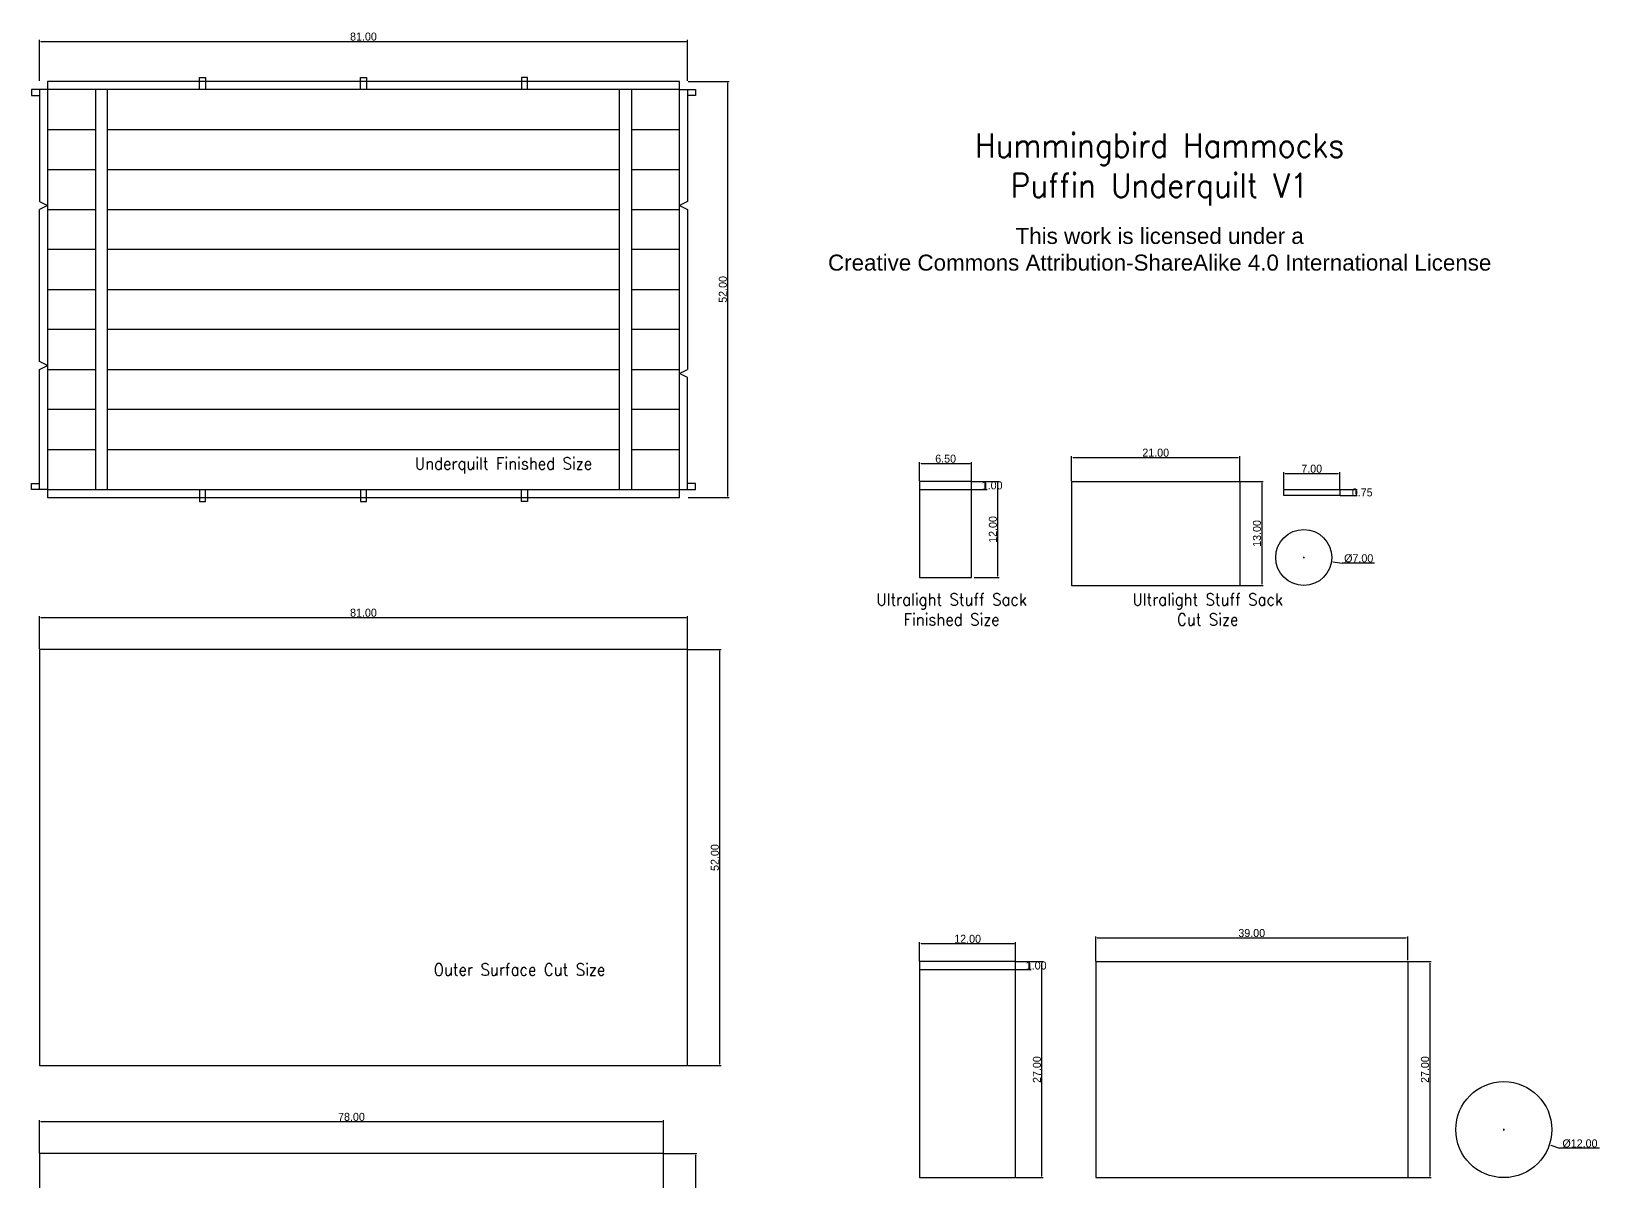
# Model space of a CAD drawing. Extents: x 19 to 222, y -146 to 117.
# Drawn here: x 19 to 215, y -26.5 to 117.2 of the extents above; entities that cross this region are included whole.
import ezdxf

# ---------------------------------------------------------------- set-up
doc = ezdxf.new("R2010")
doc.units = 0
doc.layers.get('0').update_dxf_attribs({"true_color": 0xffffff})
doc.layers.get('Defpoints').update_dxf_attribs({"true_color": 0xffffff})
for name, color, linetype, true_color in [('CutSize', 1, 'Continuous', 0xff0000), ('Dimensions', 30, 'Continuous', 0xff7f00), ('FinishedUnderquilt', 5, 'Continuous', 0x0000ff), ('Labels', 4, 'Continuous', 0x00ffff), ('MeshStorageBag', 6, 'Continuous', 0xff00ff), ('UltralightStuffSack', 3, 'Continuous', 0x00ff00)]:
    doc.layers.add(name, color=color, linetype=linetype, true_color=true_color)
doc.styles.add('QCADDimTextStyle', font='txt')
doc.styles.add('textstyle25', font='Standard')
doc.styles.add('textstyle26', font='Standard')
doc.styles.add('textstyle28', font='Standard')
doc.styles.add('textstyle29', font='Standard')
doc.styles.add('textstyle31', font='Standard')
doc.styles.add('textstyle34', font='Standard')
doc.dimstyles.new('QCADDimStyle', dxfattribs={"dimtxt": 1, "dimasz": 0.18, "dimexe": 0.18, "dimexo": 0.0625, "dimgap": 0.09, "dimtad": 1, "dimtoh": 1, "dimdec": 4, "dimzin": 0, "dimdsep": 46, "dimtxsty": 'QCADDimTextStyle', "dimcen": 0.09, "dimadec": 0, "dimazin": 0, "dimtfac": 1, "dimtdec": 4, "dimtofl": 0, "dimtmove": 0, "dimatfit": 3, "dimfxl": 1, "dimtolj": 1, "dimtzin": 0, "dimarcsym": 0})

# ---------------------------------------------------------------- blocks, each defined once
blk = doc.blocks.new('*D3')
at = {"layer": 'Defpoints', "color": 0}
for p in [(101, 116), (20, 111), (101, 111)]:
    blk.add_point(p, dxfattribs=at)
at = {"layer": 'Dimensions', "color": 0, "lineweight": -2}
for p, q in [((20, 111.0625), (20, 116.18)), ((20.18, 116), (100.82, 116)), ((101, 111.0625), (101, 116.18))]:
    blk.add_line(p, q, dxfattribs=at)
at = {"layer": 'Dimensions', "color": 0}
for points in [[(20.18, 116.03), (20.18, 115.97), (20, 116)], [(100.82, 115.97), (100.82, 116.03), (101, 116)]]:
    blk.add_solid(points, dxfattribs=at)
at = {"layer": 'Dimensions', "color": 0, "insert": (60.5, 116.59), "char_height": 1, "attachment_point": 5, "style": 'QCADDimTextStyle'}
blk.add_mtext('\\A1;81.00', dxfattribs=at)
blk = doc.blocks.new('*D4')
at = {"layer": 'Defpoints', "color": 0}
for p in [(142, 3.25), (130, 1), (142, 1)]:
    blk.add_point(p, dxfattribs=at)
at = {"layer": 'Dimensions', "color": 0, "lineweight": -2}
for p, q in [((130, 1.0625), (130, 3.43)), ((130.18, 3.25), (141.82, 3.25)), ((142, 1.0625), (142, 3.43))]:
    blk.add_line(p, q, dxfattribs=at)
at = {"layer": 'Dimensions', "color": 0}
for points in [[(130.18, 3.28), (130.18, 3.22), (130, 3.25)], [(141.82, 3.22), (141.82, 3.28), (142, 3.25)]]:
    blk.add_solid(points, dxfattribs=at)
at = {"layer": 'Dimensions', "color": 0, "insert": (136, 3.84), "char_height": 1, "attachment_point": 5, "style": 'QCADDimTextStyle'}
blk.add_mtext('\\A1;12.00', dxfattribs=at)
blk = doc.blocks.new('*D5')
at = {"layer": 'Defpoints', "color": 0}
for p in [(136.5, 63.25), (130, 61), (136.5, 61)]:
    blk.add_point(p, dxfattribs=at)
at = {"layer": 'Dimensions', "color": 0, "lineweight": -2}
for p, q in [((130, 61.0625), (130, 63.43)), ((130.18, 63.25), (136.32, 63.25)), ((136.5, 61.0625), (136.5, 63.43))]:
    blk.add_line(p, q, dxfattribs=at)
at = {"layer": 'Dimensions', "color": 0}
for points in [[(130.18, 63.28), (130.18, 63.22), (130, 63.25)], [(136.32, 63.22), (136.32, 63.28), (136.5, 63.25)]]:
    blk.add_solid(points, dxfattribs=at)
at = {"layer": 'Dimensions', "color": 0, "insert": (133.25, 63.84), "char_height": 1, "attachment_point": 5, "style": 'QCADDimTextStyle'}
blk.add_mtext('\\A1;6.50', dxfattribs=at)
blk = doc.blocks.new('*D7')
at = {"layer": 'Defpoints', "color": 0}
for p in [(101, 111), (101, 59), (106, 59)]:
    blk.add_point(p, dxfattribs=at)
at = {"layer": 'Dimensions', "color": 0, "lineweight": -2}
for p, q in [((101.0625, 111), (106.18, 111)), ((106, 110.82), (106, 59.18)), ((101.0625, 59), (106.18, 59))]:
    blk.add_line(p, q, dxfattribs=at)
at = {"layer": 'Dimensions', "color": 0}
for points in [[(106.03, 110.82), (105.97, 110.82), (106, 111)], [(105.97, 59.18), (106.03, 59.18), (106, 59)]]:
    blk.add_solid(points, dxfattribs=at)
at = {"layer": 'Dimensions', "color": 0, "insert": (105.41, 85), "char_height": 1, "attachment_point": 5, "rotation": 90, "style": 'QCADDimTextStyle'}
blk.add_mtext('\\A1;52.00', dxfattribs=at)
blk = doc.blocks.new('*D8')
at = {"layer": 'Defpoints', "color": 0}
for p in [(142, 1), (142, 0), (143.75, 0)]:
    blk.add_point(p, dxfattribs=at)
at = {"layer": 'Dimensions', "color": 0, "lineweight": -2}
for p, q in [((142.0625, 1), (143.93, 1)), ((143.75, 0.82), (143.75, 0.18)), ((142.0625, 0), (143.93, 0))]:
    blk.add_line(p, q, dxfattribs=at)
at = {"layer": 'Dimensions', "color": 0}
for points in [[(143.78, 0.82), (143.72, 0.82), (143.75, 1)], [(143.72, 0.18), (143.78, 0.18), (143.75, 0)]]:
    blk.add_solid(points, dxfattribs=at)
at = {"layer": 'Dimensions', "color": 0, "insert": (144.565, 0.5), "char_height": 1, "attachment_point": 5, "style": 'QCADDimTextStyle'}
blk.add_mtext('\\A1;1.00', dxfattribs=at)
blk = doc.blocks.new('*D9')
at = {"layer": 'Defpoints', "color": 0}
for p in [(136.49625, 61), (136.49625, 60), (138.24625, 60)]:
    blk.add_point(p, dxfattribs=at)
at = {"layer": 'Dimensions', "color": 0, "lineweight": -2}
for p, q in [((136.55875, 61), (138.42625, 61)), ((138.24625, 60.82), (138.24625, 60.18)), ((136.55875, 60), (138.42625, 60))]:
    blk.add_line(p, q, dxfattribs=at)
at = {"layer": 'Dimensions', "color": 0}
for points in [[(138.27625, 60.82), (138.21625, 60.82), (138.24625, 61)], [(138.21625, 60.18), (138.27625, 60.18), (138.24625, 60)]]:
    blk.add_solid(points, dxfattribs=at)
at = {"layer": 'Dimensions', "color": 0, "insert": (139.06125, 60.5), "char_height": 1, "attachment_point": 5, "style": 'QCADDimTextStyle'}
blk.add_mtext('\\A1;1.00', dxfattribs=at)
blk = doc.blocks.new('*D11')
at = {"layer": 'Defpoints', "color": 0}
for p in [(142, 1), (142, -26), (145.25, -26)]:
    blk.add_point(p, dxfattribs=at)
at = {"layer": 'Dimensions', "color": 0, "lineweight": -2}
for p, q in [((142.0625, 1), (145.43, 1)), ((145.25, 0.82), (145.25, -25.82)), ((142.0625, -26), (145.43, -26))]:
    blk.add_line(p, q, dxfattribs=at)
at = {"layer": 'Dimensions', "color": 0}
for points in [[(145.28, 0.82), (145.22, 0.82), (145.25, 1)], [(145.22, -25.82), (145.28, -25.82), (145.25, -26)]]:
    blk.add_solid(points, dxfattribs=at)
at = {"layer": 'Dimensions', "color": 0, "insert": (144.66, -12.5), "char_height": 1, "attachment_point": 5, "rotation": 90, "style": 'QCADDimTextStyle'}
blk.add_mtext('\\A1;27.00', dxfattribs=at)
blk = doc.blocks.new('*D12')
at = {"layer": 'Defpoints', "color": 0}
for p in [(136.49625, 61), (136.74625, 49), (139.74625, 49)]:
    blk.add_point(p, dxfattribs=at)
at = {"layer": 'Dimensions', "color": 0, "lineweight": -2}
for p, q in [((136.55875, 61), (139.92625, 61)), ((139.74625, 60.82), (139.74625, 49.18)), ((136.80875, 49), (139.92625, 49))]:
    blk.add_line(p, q, dxfattribs=at)
at = {"layer": 'Dimensions', "color": 0}
for points in [[(139.77625, 60.82), (139.71625, 60.82), (139.74625, 61)], [(139.71625, 49.18), (139.77625, 49.18), (139.74625, 49)]]:
    blk.add_solid(points, dxfattribs=at)
at = {"layer": 'Dimensions', "color": 0, "insert": (139.15625, 55), "char_height": 1, "attachment_point": 5, "rotation": 90, "style": 'QCADDimTextStyle'}
blk.add_mtext('\\A1;12.00', dxfattribs=at)
blk = doc.blocks.new('*D15')
at = {"layer": 'Defpoints', "color": 0}
for p in [(191, 3.97), (152, 1), (191, 1.1)]:
    blk.add_point(p, dxfattribs=at)
at = {"layer": 'Dimensions', "color": 0, "lineweight": -2}
for p, q in [((152, 1.0625), (152, 4.15)), ((152.18, 3.97), (190.82, 3.97)), ((191, 1.1625), (191, 4.15))]:
    blk.add_line(p, q, dxfattribs=at)
at = {"layer": 'Dimensions', "color": 0}
for points in [[(152.18, 4), (152.18, 3.94), (152, 3.97)], [(190.82, 3.94), (190.82, 4), (191, 3.97)]]:
    blk.add_solid(points, dxfattribs=at)
at = {"layer": 'Dimensions', "color": 0, "insert": (171.5, 4.56), "char_height": 1, "attachment_point": 5, "style": 'QCADDimTextStyle'}
blk.add_mtext('\\A1;39.00', dxfattribs=at)
blk = doc.blocks.new('*D16')
at = {"layer": 'Defpoints', "color": 0}
for p in [(170, 64), (149, 61), (170, 61)]:
    blk.add_point(p, dxfattribs=at)
at = {"layer": 'Dimensions', "color": 0, "lineweight": -2}
for p, q in [((149, 61.0625), (149, 64.18)), ((149.18, 64), (169.82, 64)), ((170, 61.0625), (170, 64.18))]:
    blk.add_line(p, q, dxfattribs=at)
at = {"layer": 'Dimensions', "color": 0}
for points in [[(149.18, 64.03), (149.18, 63.97), (149, 64)], [(169.82, 63.97), (169.82, 64.03), (170, 64)]]:
    blk.add_solid(points, dxfattribs=at)
at = {"layer": 'Dimensions', "color": 0, "insert": (159.5, 64.59), "char_height": 1, "attachment_point": 5, "style": 'QCADDimTextStyle'}
blk.add_mtext('\\A1;21.00', dxfattribs=at)
blk = doc.blocks.new('*D17')
at = {"layer": 'Defpoints', "color": 0}
for p in [(191, 1), (191, -26), (193.75, -26)]:
    blk.add_point(p, dxfattribs=at)
at = {"layer": 'Dimensions', "color": 0, "lineweight": -2}
for p, q in [((191.0625, 1), (193.93, 1)), ((193.75, 0.82), (193.75, -25.82)), ((191.0625, -26), (193.93, -26))]:
    blk.add_line(p, q, dxfattribs=at)
at = {"layer": 'Dimensions', "color": 0}
for points in [[(193.78, 0.82), (193.72, 0.82), (193.75, 1)], [(193.72, -25.82), (193.78, -25.82), (193.75, -26)]]:
    blk.add_solid(points, dxfattribs=at)
at = {"layer": 'Dimensions', "color": 0, "insert": (193.16, -12.5), "char_height": 1, "attachment_point": 5, "rotation": 90, "style": 'QCADDimTextStyle'}
blk.add_mtext('\\A1;27.00', dxfattribs=at)
blk = doc.blocks.new('*D18')
at = {"layer": 'Defpoints', "color": 0}
for p in [(170, 61), (170, 48), (172.75, 48)]:
    blk.add_point(p, dxfattribs=at)
at = {"layer": 'Dimensions', "color": 0, "lineweight": -2}
for p, q in [((170.0625, 61), (172.93, 61)), ((172.75, 60.82), (172.75, 48.18)), ((170.0625, 48), (172.93, 48))]:
    blk.add_line(p, q, dxfattribs=at)
at = {"layer": 'Dimensions', "color": 0}
for points in [[(172.78, 60.82), (172.72, 60.82), (172.75, 61)], [(172.72, 48.18), (172.78, 48.18), (172.75, 48)]]:
    blk.add_solid(points, dxfattribs=at)
at = {"layer": 'Dimensions', "color": 0, "insert": (172.16, 54.5), "char_height": 1, "attachment_point": 5, "rotation": 90, "style": 'QCADDimTextStyle'}
blk.add_mtext('\\A1;13.00', dxfattribs=at)
blk = doc.blocks.new('*D21')
at = {"layer": 'Defpoints', "color": 0}
for p in [(174.54, 52.01), (181.46, 50.99)]:
    blk.add_point(p, dxfattribs=at)
at = {"layer": 'Dimensions', "color": 0}
for p, q in [((177.91, 51.5), (178.09, 51.5)), ((178, 51.41), (178, 51.59))]:
    blk.add_line(p, q, dxfattribs=at)
at = {"layer": 'Dimensions', "color": 0, "lineweight": -2}
for p in [(181.64, 50.96), (186.85, 50.79)]:
    blk.add_line(p, (182.81, 50.79), dxfattribs=at)
at = {"layer": 'Dimensions', "color": 0}
blk.add_solid([(181.64, 50.99), (181.64, 50.93), (181.46, 50.99)], dxfattribs=at)
at = {"layer": 'Dimensions', "color": 0, "insert": (184.87, 51.38), "char_height": 1, "attachment_point": 5, "style": 'QCADDimTextStyle'}
blk.add_mtext('\\A1;%%c7.00', dxfattribs=at)
blk = doc.blocks.new('*D22')
at = {"layer": 'Defpoints', "color": 0}
for p in [(182.49625, 62), (175.49625, 60), (182.49625, 60)]:
    blk.add_point(p, dxfattribs=at)
at = {"layer": 'Dimensions', "color": 0, "lineweight": -2}
for p, q in [((175.49625, 60.0625), (175.49625, 62.18)), ((175.67625, 62), (182.31625, 62)), ((182.49625, 60.0625), (182.49625, 62.18))]:
    blk.add_line(p, q, dxfattribs=at)
at = {"layer": 'Dimensions', "color": 0}
for points in [[(175.67625, 62.03), (175.67625, 61.97), (175.49625, 62)], [(182.31625, 61.97), (182.31625, 62.03), (182.49625, 62)]]:
    blk.add_solid(points, dxfattribs=at)
at = {"layer": 'Dimensions', "color": 0, "insert": (178.99625, 62.59), "char_height": 1, "attachment_point": 5, "style": 'QCADDimTextStyle'}
blk.add_mtext('\\A1;7.00', dxfattribs=at)
blk = doc.blocks.new('*D25')
at = {"layer": 'Defpoints', "color": 0}
for p in [(182.49625, 60), (182.49625, 59.25), (184.49625, 59.25)]:
    blk.add_point(p, dxfattribs=at)
at = {"layer": 'Dimensions', "color": 0, "lineweight": -2}
for p, q in [((182.55875, 60), (184.67625, 60)), ((182.55875, 59.25), (184.67625, 59.25)), ((184.49625, 59.82), (184.49625, 59.43))]:
    blk.add_line(p, q, dxfattribs=at)
at = {"layer": 'Dimensions', "color": 0}
for points in [[(184.52625, 59.82), (184.46625, 59.82), (184.49625, 60)], [(184.46625, 59.43), (184.52625, 59.43), (184.49625, 59.25)]]:
    blk.add_solid(points, dxfattribs=at)
at = {"layer": 'Dimensions', "color": 0, "insert": (185.31125, 59.625), "char_height": 1, "attachment_point": 5, "style": 'QCADDimTextStyle'}
blk.add_mtext('\\A1;0.75', dxfattribs=at)
blk = doc.blocks.new('*D33')
at = {"layer": 'Defpoints', "color": 0}
for p in [(197.31, -18.1), (208.69, -21.9)]:
    blk.add_point(p, dxfattribs=at)
at = {"layer": 'Dimensions', "color": 0}
for p, q in [((202.91, -20), (203.09, -20)), ((203, -20.09), (203, -19.91))]:
    blk.add_line(p, q, dxfattribs=at)
at = {"layer": 'Dimensions', "color": 0, "lineweight": -2}
for p in [(208.86, -21.95), (214.98, -22.33)]:
    blk.add_line(p, (209.98, -22.33), dxfattribs=at)
at = {"layer": 'Dimensions', "color": 0}
blk.add_solid([(208.87, -21.93), (208.85, -21.98), (208.69, -21.9)], dxfattribs=at)
at = {"layer": 'Dimensions', "color": 0, "insert": (212.52, -21.74), "char_height": 1, "attachment_point": 5, "style": 'QCADDimTextStyle'}
blk.add_mtext('\\A1;%%c12.00', dxfattribs=at)
blk = doc.blocks.new('*D34')
at = {"layer": 'Defpoints', "color": 0}
for p in [(101, 44), (20, 40), (101, 40)]:
    blk.add_point(p, dxfattribs=at)
at = {"layer": 'Dimensions', "color": 0, "lineweight": -2}
for p, q in [((20, 40.0625), (20, 44.18)), ((20.18, 44), (100.82, 44)), ((101, 40.0625), (101, 44.18))]:
    blk.add_line(p, q, dxfattribs=at)
at = {"layer": 'Dimensions', "color": 0}
for points in [[(20.18, 44.03), (20.18, 43.97), (20, 44)], [(100.82, 43.97), (100.82, 44.03), (101, 44)]]:
    blk.add_solid(points, dxfattribs=at)
at = {"layer": 'Dimensions', "color": 0, "insert": (60.5, 44.59), "char_height": 1, "attachment_point": 5, "style": 'QCADDimTextStyle'}
blk.add_mtext('\\A1;81.00', dxfattribs=at)
blk = doc.blocks.new('*D35')
at = {"layer": 'Defpoints', "color": 0}
for p in [(101, 40), (101, -12), (105, -12)]:
    blk.add_point(p, dxfattribs=at)
at = {"layer": 'Dimensions', "color": 0, "lineweight": -2}
for p, q in [((101.0625, 40), (105.18, 40)), ((105, 39.82), (105, -11.82)), ((101.0625, -12), (105.18, -12))]:
    blk.add_line(p, q, dxfattribs=at)
at = {"layer": 'Dimensions', "color": 0}
for points in [[(105.03, 39.82), (104.97, 39.82), (105, 40)], [(104.97, -11.82), (105.03, -11.82), (105, -12)]]:
    blk.add_solid(points, dxfattribs=at)
at = {"layer": 'Dimensions', "color": 0, "insert": (104.41, 14), "char_height": 1, "attachment_point": 5, "rotation": 90, "style": 'QCADDimTextStyle'}
blk.add_mtext('\\A1;52.00', dxfattribs=at)
blk = doc.blocks.new('*D36')
at = {"layer": 'Defpoints', "color": 0}
for p in [(98, -19), (20, -23), (98, -23)]:
    blk.add_point(p, dxfattribs=at)
at = {"layer": 'Dimensions', "color": 0, "lineweight": -2}
for p, q in [((20, -22.9375), (20, -18.82)), ((20.18, -19), (97.82, -19)), ((98, -22.9375), (98, -18.82))]:
    blk.add_line(p, q, dxfattribs=at)
at = {"layer": 'Dimensions', "color": 0}
for points in [[(20.18, -18.97), (20.18, -19.03), (20, -19)], [(97.82, -19.03), (97.82, -18.97), (98, -19)]]:
    blk.add_solid(points, dxfattribs=at)
at = {"layer": 'Dimensions', "color": 0, "insert": (59, -18.41), "char_height": 1, "attachment_point": 5, "style": 'QCADDimTextStyle'}
blk.add_mtext('\\A1;78.00', dxfattribs=at)
blk = doc.blocks.new('*D37')
at = {"layer": 'Defpoints', "color": 0}
for p in [(98, -23), (98, -67), (102, -67)]:
    blk.add_point(p, dxfattribs=at)
at = {"layer": 'Dimensions', "color": 0, "lineweight": -2}
for p, q in [((98.0625, -23), (102.18, -23)), ((102, -23.18), (102, -66.82)), ((98.0625, -67), (102.18, -67))]:
    blk.add_line(p, q, dxfattribs=at)
at = {"layer": 'Dimensions', "color": 0}
for points in [[(102.03, -23.18), (101.97, -23.18), (102, -23)], [(101.97, -66.82), (102.03, -66.82), (102, -67)]]:
    blk.add_solid(points, dxfattribs=at)
at = {"layer": 'Dimensions', "color": 0, "insert": (101.41, -45), "char_height": 1, "attachment_point": 5, "rotation": 90, "style": 'QCADDimTextStyle'}
blk.add_mtext('\\A1;44.00', dxfattribs=at)

msp = doc.modelspace()

# ---------------------------------------------------------------- linework, layer by layer
at = {"layer": 'CutSize', "color": 7, "true_color": 0xffffff}
for p, q in [((101, 40), (20, 40)), ((20, 40), (20, -12)), ((101, -12), (101, 40)), ((20, -12), (101, -12)), ((98, -23), (20, -23)), ((20, -23), (20, -67)), ((98, -67), (98, -23))]:
    msp.add_line(p, q, dxfattribs=at)
at = {"layer": 'FinishedUnderquilt', "color": 7, "true_color": 0xffffff}
for p, q in [((20, 110), (19, 110)), ((19, 110), (19, 109.25)), ((21, 110), (20, 110)), ((20, 110), (20, 96)), ((100, 111), (21, 111)), ((21, 111), (21, 110)), ((100, 110), (21, 110)), ((21, 110), (21, 60)), ((27, 110), (27, 60)), ((28.5, 60), (28.5, 110)), ((40, 110), (40, 111.5)), ((40, 111.5), (40.75, 111.5)), ((40.75, 111.5), (40.75, 110)), ((60.125, 110), (60.125, 111.5)), ((60.125, 111.5), (60.875, 111.5)), ((60.875, 111.5), (60.875, 110)), ((81, 111.5), (80.25, 111.5)), ((80.25, 111.5), (80.25, 110)), ((81, 110), (81, 111.5)), ((92.5, 60), (92.5, 110)), ((94, 110), (94, 60)), ((100, 110), (100, 111)), ((100, 60), (100, 110)), ((100, 110), (101, 110)), ((101, 110), (101, 96)), ((101, 110), (102, 110)), ((102, 110), (102, 109.25)), ((19, 109.25), (20, 109.25)), ((102, 109.25), (101, 109.25)), ((21, 105), (27, 105)), ((28.5, 105), (92.5, 105)), ((94, 105), (100, 105)), ((21, 100), (27, 100)), ((28.5, 100), (92.5, 100)), ((94, 100), (100, 100)), ((20, 96), (21, 95.5)), ((21, 95.5), (20, 95)), ((20, 76), (20, 95)), ((21, 95), (27, 95)), ((28.5, 95), (92.5, 95)), ((94, 95), (100, 95)), ((101, 96), (100, 95.5)), ((100, 95.5), (101, 95)), ((101, 95), (101, 75)), ((27, 90), (21, 90)), ((92.5, 90), (28.5, 90)), ((100, 90), (94, 90)), ((21, 85), (27, 85)), ((28.5, 85), (92.5, 85)), ((94, 85), (100, 85)), ((27, 80), (21, 80)), ((92.5, 80), (28.5, 80)), ((100, 80), (94, 80)), ((21, 75.5), (20, 76)), ((20, 75), (21, 75.5)), ((20, 60), (20, 75)), ((21, 75), (27, 75)), ((28.5, 75), (92.5, 75)), ((94, 75), (100, 75)), ((100, 74.5), (101, 75)), ((101, 74), (100, 74.5)), ((101, 60), (101, 74)), ((27, 70), (21, 70)), ((92.5, 70), (28.5, 70)), ((100, 70), (94, 70)), ((21, 65), (27, 65)), ((28.5, 65), (92.5, 65)), ((94, 65), (100, 65)), ((19, 60), (19, 60.75)), ((19, 60.75), (20, 60.75)), ((20, 60), (19, 60)), ((21, 60), (20, 60)), ((21, 60), (100, 60)), ((21, 60), (21, 59)), ((21, 59), (100, 59)), ((40, 60), (40, 58.5)), ((40.75, 58.5), (40.75, 60)), ((60.125, 60), (60.125, 58.5)), ((60.875, 58.5), (60.875, 60)), ((80.25, 58.5), (80.25, 60)), ((81, 60), (81, 58.5)), ((100, 59), (100, 60)), ((100, 60), (101, 60)), ((102, 60.75), (101, 60.75)), ((101, 60), (102, 60)), ((102, 60), (102, 60.75)), ((40, 58.5), (40.75, 58.5)), ((60.125, 58.5), (60.875, 58.5)), ((81, 58.5), (80.25, 58.5))]:
    msp.add_line(p, q, dxfattribs=at)
at = {"layer": 'MeshStorageBag', "color": 7, "true_color": 0xffffff}
for p, q in [((142, 1), (130, 1)), ((130, 1), (130, 0)), ((130, 0), (142, 0)), ((130, 0), (130, -26)), ((142, 0), (142, 1)), ((142, -26), (142, 0)), ((152, 1), (191, 1)), ((152, 1), (152, -26)), ((191, 1), (191, -26)), ((130, -26), (142, -26)), ((152, -26), (191, -26))]:
    msp.add_line(p, q, dxfattribs=at)
msp.add_circle((203, -20), 6, dxfattribs=at)
at = {"layer": 'UltralightStuffSack', "color": 7, "true_color": 0xffffff}
for p, q in [((136.49625, 61), (130, 61)), ((130, 61), (130, 60)), ((136.49625, 60), (136.49625, 61)), ((149, 61), (170, 61)), ((149, 61), (149, 48)), ((170, 61), (170, 48)), ((130, 60), (136.49625, 60)), ((130, 60), (130, 49)), ((136.49625, 49), (136.49625, 60)), ((175.49625, 60), (182.49625, 60)), ((175.49625, 59.25), (175.49625, 60)), ((182.49625, 59.25), (175.49625, 59.25)), ((182.49625, 60), (182.49625, 59.25)), ((130, 49), (136.49625, 49)), ((149, 48), (170, 48))]:
    msp.add_line(p, q, dxfattribs=at)
msp.add_circle((178, 51.5), 3.5, dxfattribs=at)

# ---------------------------------------------------------------- texts
at = {"char_height": 0.0684343, "attachment_point": 5}
for s, insert, style in [('\\H3;Hummingbird Hammocks\\PPuffin Underquilt V1', (160, 100), 'textstyle25'), ('\\fHelvetica Neue,Helvetica,Arial,sans-serif|b0|i0|c0|p0;\\c3618615;\\H1.99926;This work is licensed under a \\P\\c13730329;Creative Commons Attribution-ShareAlike 4.0 International License', (160, 90), 'textstyle26')]:
    msp.add_mtext(s, dxfattribs=dict(at, insert=insert, style=style))
at = {"layer": 'Labels', "attachment_point": 5}
for s, insert, char_height, style in [('\\H1.50067;Underquilt Finished Size', (78, 63), 0.0684343, 'textstyle29'), ('Ultralight Stuff Sack \\PFinished Size', (134, 45), 1.5, 'textstyle31'), ('Ultralight Stuff Sack \\PCut Size', (166, 45), 1.5, 'textstyle34'), ('\\H1.50067;Outer Surface Cut Size', (80, 0), 0.0684343, 'textstyle28')]:
    msp.add_mtext(s, dxfattribs=dict(at, insert=insert, char_height=char_height, style=style))

# ---------------------------------------------------------------- dimensions: what is measured, and where the dimension line sits
at = {"layer": 'Dimensions'}
for base, p1, p2, picture, middle in [((101, 116), (20, 111), (101, 111), '*D3', (60.5, 116.59)), ((170, 64), (149, 61), (170, 61), '*D16', (159.5, 64.59)), ((136.5, 63.25), (130, 61), (136.5, 61), '*D5', (133.25, 63.84)), ((182.49625, 62), (175.49625, 60), (182.49625, 60), '*D22', (178.99625, 62.59)), ((142, 3.25), (130, 1), (142, 1), '*D4', (136, 3.84)), ((191, 3.97), (152, 1), (191, 1.1), '*D15', (171.5, 4.56))]:
    dim = msp.add_linear_dim(base=base, p1=p1, p2=p2, dimstyle='QCADDimStyle', override={"dimtxt": 1, "dimdec": 2, "dimclrd": 0, "dimclre": 0, "dimclrt": 0, "dimtmove": 2}, dxfattribs=at)
    dim.commit()
    dim.dimension.update_dxf_attribs({"geometry": picture, "text_midpoint": middle})
for base, p1, p2, picture, middle in [((106, 59), (101, 111), (101, 59), '*D7', (105.41, 85)), ((138.24625, 60), (136.49625, 61), (136.49625, 60), '*D9', (139.06125, 60.5)), ((139.74625, 49), (136.49625, 61), (136.74625, 49), '*D12', (139.15625, 55)), ((172.75, 48), (170, 61), (170, 48), '*D18', (172.16, 54.5)), ((184.49625, 59.25), (182.49625, 60), (182.49625, 59.25), '*D25', (185.31125, 59.625)), ((143.75, 0), (142, 1), (142, 0), '*D8', (144.565, 0.5)), ((145.25, -26), (142, 1), (142, -26), '*D11', (144.66, -12.5)), ((193.75, -26), (191, 1), (191, -26), '*D17', (193.16, -12.5))]:
    dim = msp.add_linear_dim(base=base, p1=p1, p2=p2, angle=90, dimstyle='QCADDimStyle', override={"dimtxt": 1, "dimdec": 2, "dimclrd": 0, "dimclre": 0, "dimclrt": 0, "dimtmove": 2}, dxfattribs=at)
    dim.commit()
    dim.dimension.update_dxf_attribs({"geometry": picture, "text_midpoint": middle})
for p1, p2, picture, middle in [((174.53749, 52.0109), (181.46251, 50.9891), '*D21', (184.87413, 51.38058)), ((197.3079, -18.10263), (208.6921, -21.89737), '*D33', (212.52469, -21.73744))]:
    dim = msp.add_diameter_dim_2p(p1=p1, p2=p2, dimstyle='QCADDimStyle', override={"dimtxt": 1, "dimdec": 2, "dimclrd": 0, "dimclre": 0, "dimclrt": 0, "dimtmove": 2}, dxfattribs=at)
    dim.commit()
    dim.dimension.update_dxf_attribs({"geometry": picture, "text_midpoint": middle})
for p1, p2, picture, middle in [((20, 40), (101, 40), '*D34', (60.5, 44.59)), ((101, 40), (101, -12), '*D35', (104.41, 14)), ((20, -23), (98, -23), '*D36', (59, -18.41)), ((98, -23), (98, -67), '*D37', (101.41, -45))]:
    dim = msp.add_aligned_dim(p1=p1, p2=p2, distance=4, dimstyle='QCADDimStyle', override={"dimtxt": 1, "dimdec": 2, "dimclrd": 0, "dimclre": 0, "dimclrt": 0, "dimtmove": 2}, dxfattribs=at)
    dim.commit()
    dim.dimension.update_dxf_attribs({"geometry": picture, "text_midpoint": middle})

doc.saveas('drawing.dxf')
